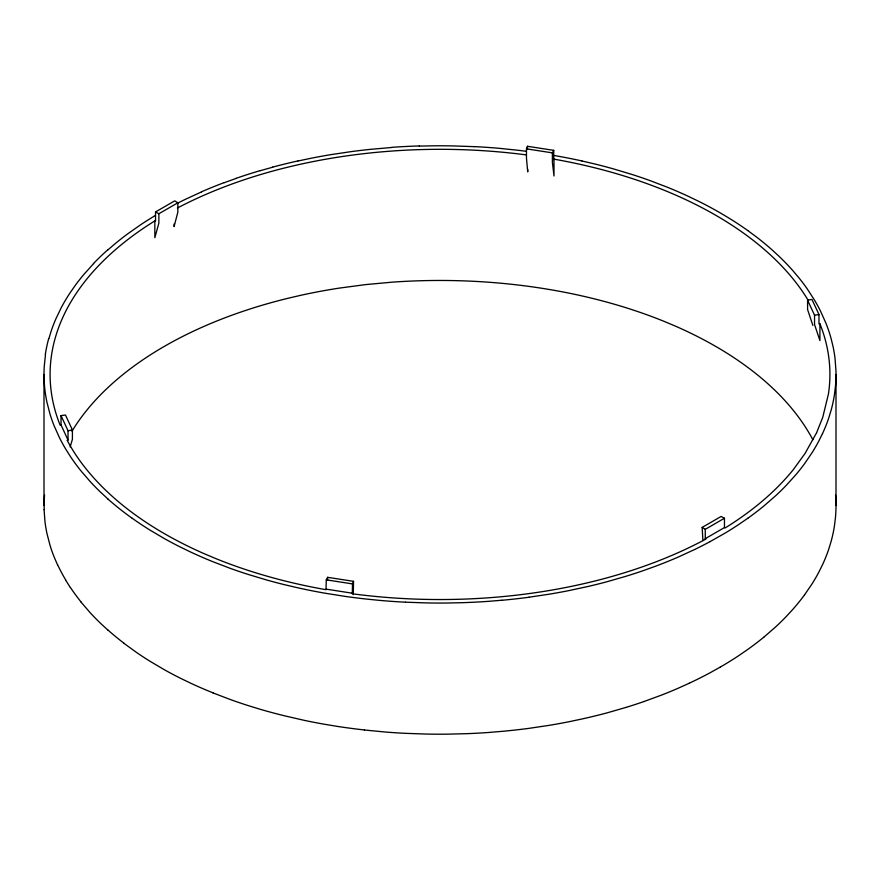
<?xml version="1.0" encoding="UTF-8"?>
<svg xmlns="http://www.w3.org/2000/svg" width="880" height="880" viewBox="0 0 880 880"><rect width="100%" height="100%" fill="white"/><g stroke="black" fill="none" stroke-linecap="round" stroke-linejoin="round"><path stroke-width="1.32" d="M154.836 220.902L154.836 237.721L158.873 223.069L158.873 213.741L177.848 202.796L174.735 200.86L155.54 211.948L155.54 221.276L154.836 220.902A389.906 225.115 0 0 0 60.082 425.062L61.017 424.941L68.035 440.077L67.133 440.242A389.906 225.115 0 0 0 81.092 462.385C94.457 480.469 110.803 496.21 128.601 509.894A389.906 225.115 0 0 0 205.348 554.202L216.359 558.822A389.906 225.115 0 0 0 326.007 589.699L326.282 579.843L327.613 577.324L353.529 581.328L353.287 594.649M45.507 354.497L44.242 366.443A394.625 227.832 0 0 0 44.066 378.411L44.539 386.386A396.451 228.888 0 0 0 46.948 402.281L50.017 414.128A394.273 227.634 0 0 0 54.153 425.854L59.345 437.437A394.757 227.909 0 0 0 65.571 448.855L70.301 456.357A395.758 228.492 0 0 0 81.103 471.042L90.354 481.756A394.13 227.546 0 0 0 100.562 492.173L107.888 498.949M48.873 338.657L51.271 330.803A394.13 227.557 0 0 1 55.759 319.11L61.303 307.582A396.539 228.943 0 0 1 70.301 292.49L75.482 285.087A394.086 227.524 0 0 1 84.073 274.197L93.654 263.582M70.147 446.919L72.413 439.307L72.413 429.979L65.461 415.019L61.017 415.613L61.017 424.941M705.265 538.659L724.46 527.571L724.46 518.243L721.127 516.45L702.152 527.406L705.265 529.331L705.265 538.659L705.914 539.055A389.906 225.115 0 0 1 352.286 593.769L352.506 583.902L353.529 581.328M527.714 169.323L527.714 171.908L526.471 158.191L526.471 148.863L527.494 146.289L553.718 150.348L553.718 159.676L553.993 159.148A389.906 225.115 0 0 1 808.027 300.069M816.618 432.685L822.745 417.373L828.421 394.042A389.906 225.115 0 0 0 819.918 323.785L818.983 323.906L818.983 314.578L811.965 299.442L807.587 300.212L807.587 309.54L812.867 325.435M822.503 433.598L818.697 441.265A394.119 227.535 0 0 1 812.119 452.617L804.518 463.76A394.757 227.909 0 0 1 795.927 474.65L786.346 485.265A394.097 227.524 0 0 1 775.83 495.583L764.379 505.56A396.099 228.69 0 0 1 747.725 518.342M553.993 159.148L553.993 175.978L552.387 162.195L552.387 152.867L553.718 150.348M816.541 432.85L805.046 453.453L793.375 469.557A389.906 225.115 0 0 1 725.164 527.945L724.46 527.571M804.518 594.913L812.119 583.77A394.691 227.876 0 0 0 818.697 572.418L822.503 564.751A395.934 228.591 0 0 0 828.729 549.197L831.127 541.343A395.934 228.591 0 0 0 834.493 525.503L835.461 517.539A395.934 228.591 0 0 0 835.945 501.589L835.56 494.945M107.888 249.909L115.621 243.287A394.086 227.524 0 0 1 127.952 233.662L141.13 224.433A394.218 227.601 0 0 1 155.144 215.6M764.379 636.713L775.83 626.736A394.691 227.876 0 0 0 786.346 616.418L792.836 609.367A395.934 228.591 0 0 0 804.529 594.891M747.747 518.309L738.87 524.414A394.757 227.909 0 0 1 724.856 533.247L710.072 541.629M724.46 518.243L705.265 529.331M720.016 667.238L710.072 672.782A395.934 228.591 0 0 1 689.238 683.221M694.54 549.56L678.315 557.018A396.308 228.811 0 0 1 655.677 566.17L643.951 570.394A394.097 227.524 0 0 1 625.911 576.29L607.354 581.636A394.625 227.832 0 0 1 588.346 586.399L568.92 590.601A394.086 227.524 0 0 1 549.153 594.198L529.078 597.19M689.216 683.254L678.315 688.171A394.691 227.876 0 0 1 661.441 695.123L643.951 701.547M201.685 191.829L185.46 199.287A394.218 227.601 0 0 0 177.089 203.456M224.323 182.677L236.049 178.453M625.911 707.443L607.354 712.789A395.934 228.591 0 0 1 581.955 718.982L568.92 721.754A394.68 227.865 0 0 1 549.153 725.351L529.078 728.343A395.934 228.591 0 0 1 502.007 731.357L488.257 732.501A394.691 227.876 0 0 1 467.621 733.645L446.908 734.173A394.68 227.865 0 0 1 426.184 734.063L405.482 733.337A394.691 227.876 0 0 1 384.89 731.984L364.441 730.004M260.216 170.709L272.646 167.211M298.089 160.985L311.08 158.246A395.373 228.261 0 0 1 330.847 154.649L350.922 151.657A394.119 227.546 0 0 1 371.239 149.27L391.743 147.499M61.017 415.613L68.035 430.749L72.413 429.979M807.587 300.212L814.539 315.172L818.983 314.578M501.952 600.237L488.257 601.348A396.44 228.888 0 0 1 460.724 602.734L446.908 603.02A394.218 227.601 0 0 1 426.184 602.91L405.482 602.184M419.276 146.113L433.092 145.827A394.097 227.524 0 0 1 453.816 145.937L474.518 146.663M501.952 148.61L515.559 149.996A394.757 227.909 0 0 1 526.383 151.305M526.471 148.863L552.387 152.867M352.506 583.902L326.282 579.843M352.506 593.23L326.282 589.171M553.124 155.331L555.775 155.782A396.099 228.69 0 0 1 581.845 160.93M581.911 160.985L594.726 163.966A394.097 227.524 0 0 1 613.591 168.938L631.983 174.46A394.262 227.623 0 0 1 649.847 180.532L667.139 187.143A395.857 228.547 0 0 1 689.216 196.746L699.798 201.872A396.418 228.866 0 0 1 720.016 212.762L729.619 218.504A396.099 228.69 0 0 1 747.725 230.505M212.861 692.857L230.153 699.468A394.68 227.865 0 0 0 248.017 705.54L260.216 709.291A395.934 228.591 0 0 0 285.373 716.001L304.557 720.412A394.691 227.876 0 0 0 324.225 724.218L337.513 726.418A395.934 228.591 0 0 0 364.529 729.971M155.54 211.948L158.873 213.741M132.253 518.309L136.642 521.378A395.241 228.195 0 0 0 150.381 530.343L164.912 538.89A394.383 227.689 0 0 0 180.202 546.975L190.784 552.101A396.165 228.723 0 0 0 212.861 561.704L230.153 568.315A394.119 227.546 0 0 0 248.017 574.387L266.409 579.909A394.636 227.843 0 0 0 285.274 584.881L298.089 587.862A396.308 228.811 0 0 0 324.225 593.065L344.201 596.255A394.625 227.832 0 0 0 364.441 598.851L378.048 600.237A396.44 228.888 0 0 0 405.394 602.184M747.747 230.538L756.261 236.83A395.857 228.547 0 0 1 772.079 249.887L779.438 256.674A396.407 228.866 0 0 1 792.836 270.633L798.897 277.805A394.757 227.909 0 0 1 807.169 288.783L814.429 299.992A394.097 227.524 0 0 1 820.655 311.41L825.847 322.993A396.55 228.943 0 0 1 831.127 338.657L833.052 346.566A394.768 227.92 0 0 1 835.032 358.479L835.945 370.436A396.099 228.69 0 0 1 835.461 386.386L834.493 394.35A396.099 228.69 0 0 1 831.127 410.201L828.729 418.044A396.099 228.69 0 0 1 822.503 433.609M123.739 643.17L136.642 652.531A394.702 227.876 0 0 0 150.381 661.496L164.912 670.043A394.691 227.876 0 0 0 180.202 678.128L190.784 683.254A395.934 228.591 0 0 0 212.971 692.824M107.888 630.091L100.562 623.326A394.702 227.876 0 0 1 90.354 612.909L81.103 602.195M70.301 587.51L65.571 580.008M57.497 564.751L54.153 557.007A394.691 227.876 0 0 1 50.017 545.281L46.948 533.434A394.691 227.876 0 0 1 44.968 521.521L44.055 509.564M702.9 540.562L702.152 527.406M836 374.429L836 505.571M819.918 323.785L819.918 340.604L814.539 324.5L814.539 315.172M527.494 146.289L527.494 148.951M327.613 577.324L327.613 579.986M177.848 202.796L177.848 212.124L174.086 226.611L174.086 224.026M68.035 430.749L68.035 440.077M44 374.429L44 505.571M177.419 208.01A389.906 225.115 0 0 1 275.22 170.401C317.922 158.961 361.878 152.46 406.021 150.172A389.906 225.115 0 0 1 526.383 154.902M71.973 431.222A389.906 225.115 0 0 1 287.65 298.364L300.267 295.416A389.906 225.115 0 0 1 339.086 288.134L365.607 284.603L392.48 282.139A389.906 225.115 0 0 1 663.641 321.178L674.652 325.798A389.906 225.115 0 0 1 812.867 439.758M764.401 636.691A395.934 228.591 0 0 1 747.769 649.429L738.87 655.567A395.934 228.591 0 0 1 720.038 667.216M123.86 643.148A395.934 228.591 0 0 1 108.009 630.08M81.235 602.184A395.934 228.591 0 0 1 70.433 587.499M65.714 579.997A395.934 228.591 0 0 1 57.629 564.74M44.198 509.564A395.934 228.591 0 0 1 44.561 494.945M391.82 147.334A396.165 228.723 0 0 1 419.364 145.937M529.001 597.245A396.099 228.69 0 0 1 501.864 600.292M45.309 354.497A396.099 228.69 0 0 1 48.675 338.646M93.467 263.549A396.099 228.69 0 0 1 107.701 249.876M201.52 191.785A396.099 228.69 0 0 1 224.169 182.633M235.895 178.398A396.099 228.69 0 0 1 260.073 170.665M272.503 167.167A396.099 228.69 0 0 1 297.957 160.93M474.419 146.608A396.099 228.69 0 0 1 501.864 148.555M710.16 541.574A394.757 227.909 0 0 1 694.639 549.505M132.121 518.254A396.308 228.811 0 0 1 107.756 498.883M644.072 701.503A394.691 227.876 0 0 1 626.021 707.399"/></g></svg>
